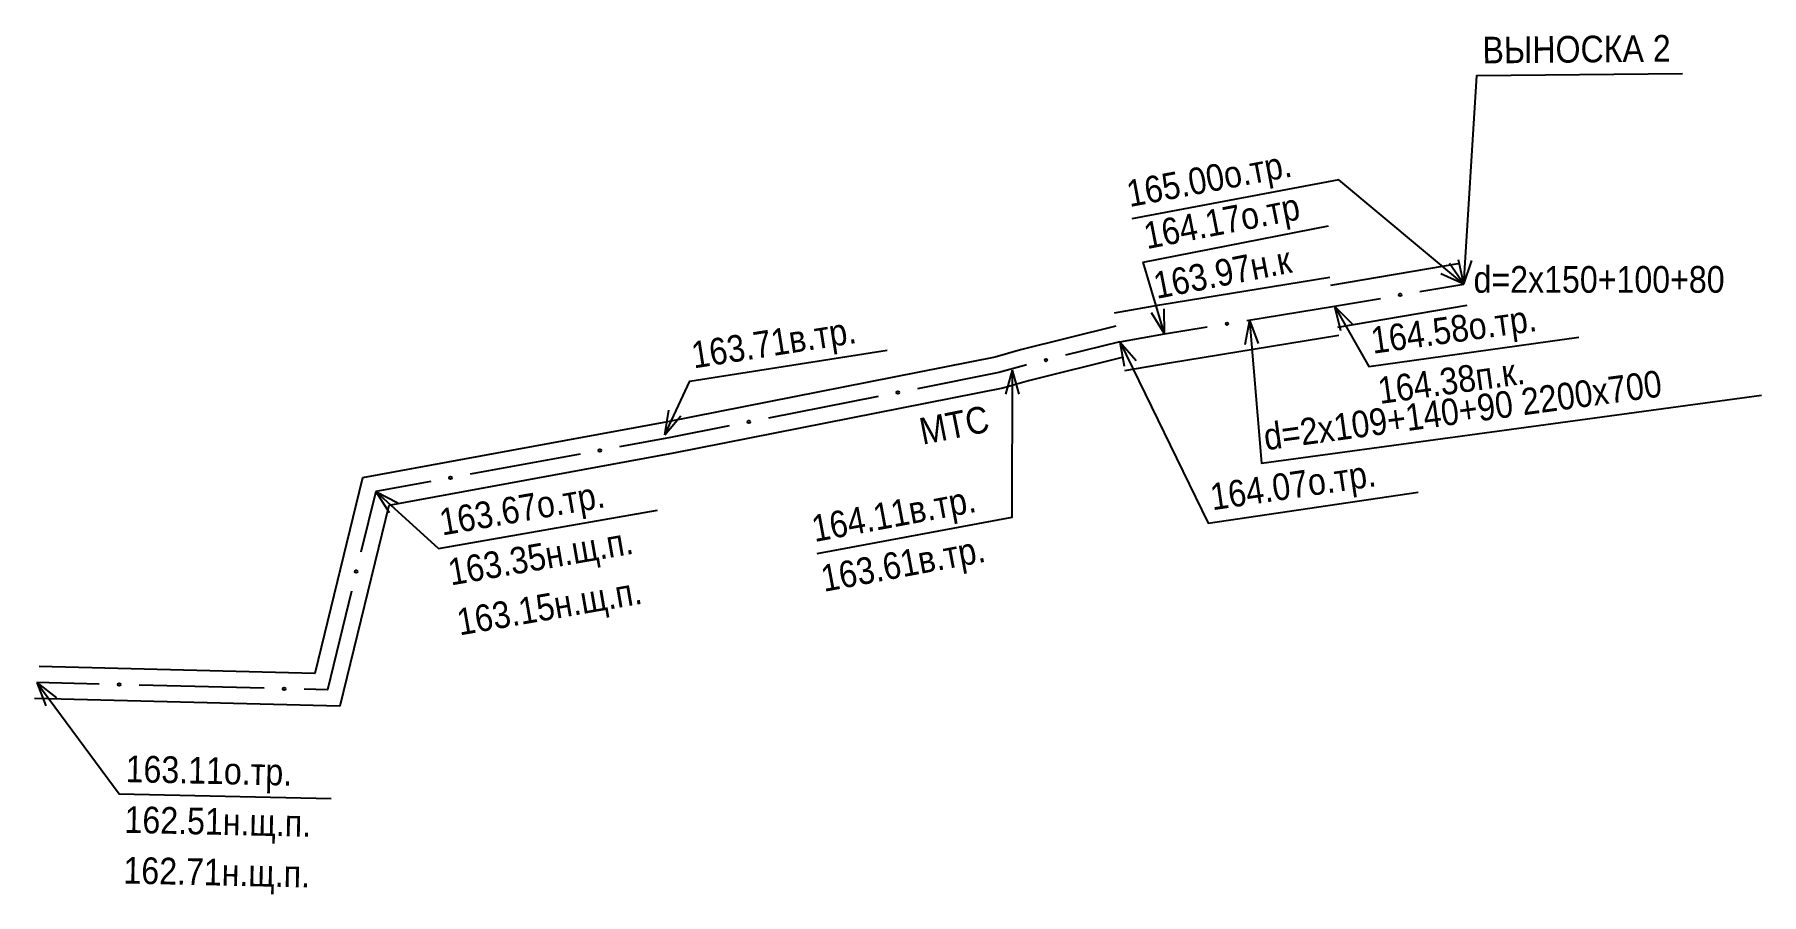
# Model space of a CAD drawing. Header units: metres. Extents: x -3947 to -3704, y 4976 to 6609.
# Drawn here: x -3768.9 to -3704.2, y 5709 to 5741.2 of the extents above; entities that cross this region are included whole.
import ezdxf
from ezdxf.enums import TextEntityAlignment as Align

# ---------------------------------------------------------------- set-up
doc = ezdxf.new("R2010")
doc.units = ezdxf.units.M
doc.header["$MEASUREMENT"] = 0
doc.layers.add('Теплосеть', color=7, linetype='Continuous', lineweight=25)
doc.styles.add('Style-RUSSIAN_1251', font='RUSSIAN_1251.shx')

msp = doc.modelspace()

# ---------------------------------------------------------------- linework, layer by layer
at = {"layer": 'Теплосеть', "linetype": 'Continuous'}
for p, q in [((-3715.373, 5731.868), (-3715.904, 5732.636)), ((-3715.373, 5731.868), (-3715.566, 5732.782)), ((-3715.373, 5731.868), (-3715.067, 5732.751)), ((-3717.013, 5731.587), (-3715.373, 5731.868)), ((-3715.373, 5731.868), (-3716.224, 5732.253)), ((-3723.499, 5730.504), (-3720.216, 5731.037)), ((-3720.216, 5731.037), (-3718.491, 5731.333)), ((-3720.216, 5731.037), (-3719.989, 5730.131)), ((-3720.216, 5731.037), (-3719.554, 5730.379)), ((-3726.577, 5730.003), (-3727.073, 5730.795)), ((-3726.577, 5730.003), (-3726.594, 5730.937)), ((-3723.395, 5730.513), (-3723.57, 5729.595)), ((-3723.395, 5730.513), (-3723.072, 5729.637)), ((-3728.26, 5729.71), (-3730.292, 5729.204)), ((-3728.26, 5729.71), (-3728.09, 5728.792)), ((-3728.26, 5729.71), (-3727.641, 5729.011)), ((-3732.292, 5728.641), (-3732.543, 5727.742)), ((-3732.292, 5728.641), (-3732.043, 5727.741)), ((-3745.303, 5726.226), (-3745.147, 5727.147)), ((-3737.307, 5727.658), (-3741.416, 5726.848)), ((-3745.303, 5726.226), (-3744.694, 5726.935)), ((-3748.476, 5725.502), (-3752.595, 5724.746)), ((-3756.129, 5724.096), (-3756.683, 5721.824)), ((-3754.07, 5724.475), (-3756.129, 5724.096)), ((-3756.129, 5724.096), (-3755.632, 5723.306)), ((-3756.129, 5724.096), (-3755.295, 5723.676)), ((-3768.825, 5716.944), (-3768.492, 5716.071)), ((-3768.825, 5716.944), (-3768.09, 5716.368)), ((-3766.487, 5716.885), (-3768.825, 5716.944)), ((-3760.311, 5716.728), (-3764.988, 5716.847))]:
    msp.add_line(p, q, dxfattribs=at)
at = {"layer": 'Теплосеть', "linetype": 'Continuous', "flags": 128}
for points in [[(-3715.373, 5731.868), (-3714.887, 5739.679), (-3707.176, 5739.757)], [(-3715.373, 5731.868), (-3720.048, 5735.769), (-3727.804, 5734.308)], [(-3726.577, 5730.003), (-3727.376, 5732.689), (-3720.438, 5734.044)], [(-3720.348, 5731.827), (-3715.508, 5732.656)], [(-3728.449, 5730.794), (-3726.76, 5731.088), (-3720.387, 5732.124)], [(-3720.216, 5731.037), (-3718.933, 5728.779), (-3711.06, 5729.876)], [(-3720.084, 5730.248), (-3715.238, 5731.079)], [(-3723.395, 5730.513), (-3722.951, 5725.164), (-3704.219, 5727.71)], [(-3728.405, 5730.293), (-3731.981, 5729.402), (-3732.924, 5729.133), (-3745.204, 5726.713), (-3756.62, 5724.616)], [(-3728.26, 5729.71), (-3726.577, 5730.003), (-3724.98, 5730.263)], [(-3728.26, 5729.71), (-3724.942, 5722.914), (-3717.078, 5724.075)], [(-3728.072, 5728.627), (-3726.395, 5728.919), (-3720.046, 5729.951)], [(-3728.115, 5729.128), (-3731.671, 5728.242), (-3732.643, 5727.966), (-3744.979, 5725.534), (-3755.638, 5723.577)], [(-3745.303, 5726.226), (-3744.365, 5728.226), (-3736.973, 5729.388)], [(-3732.292, 5728.641), (-3732.3, 5723.126), (-3739.606, 5721.761)], [(-3731.747, 5728.842), (-3731.826, 5728.822), (-3732.784, 5728.55), (-3735.836, 5727.948)], [(-3742.887, 5726.558), (-3745.091, 5726.124), (-3747.001, 5725.773)], [(-3756.62, 5724.616), (-3758.408, 5717.281), (-3768.741, 5717.542)], [(-3756.129, 5724.096), (-3753.784, 5721.964), (-3745.577, 5723.395)], [(-3755.638, 5723.577), (-3757.471, 5716.056), (-3768.91, 5716.346)], [(-3757.038, 5720.366), (-3757.939, 5716.668), (-3758.811, 5716.691)], [(-3768.825, 5716.944), (-3765.741, 5712.768), (-3757.794, 5712.597)]]:
    msp.add_lwpolyline(points, dxfattribs=at)
at = {"layer": 'Теплосеть', "linetype": 'Continuous'}
for centre in [(-3717.752, 5731.46), (-3724.24, 5730.383), (-3731.02, 5729.023), (-3736.572, 5727.803), (-3742.152, 5726.703), (-3747.738, 5725.637), (-3753.332, 5724.61), (-3756.861, 5721.095), (-3765.737, 5716.866), (-3759.561, 5716.709)]:
    msp.add_circle(centre, 0.05, dxfattribs=at)

# ---------------------------------------------------------------- texts
at = {"layer": 'Теплосеть', "linetype": 'Continuous', "style": 'Style-RUSSIAN_1251'}
for s, rotation, width, p in [('ВЫНОСКА 2', 0.5771, 0.899998, (-3714.676, 5741.131)), ('165.00о.тр.', 10.6699, 0.899998, (-3728.073, 5735.733)), ('164.17о.тр', 11.05, 0.9, (-3727.433, 5734.155)), ('163.97н.к', 11.05, 0.9, (-3727.068, 5732.291)), ('163.71в.тр.', 8.9351, 0.899998, (-3744.368, 5729.693)), ('164.58о.тр.', 7.9309, 0.899998, (-3718.91, 5730.246)), ('d=2x109+140+90 2200x700', 7.7401, 0.899998, (-3722.924, 5726.631)), ('164.38п.к.', 7.9309, 0.899998, (-3718.648, 5728.365)), ('164.07о.тр.', 8.3972, 0.899998, (-3724.931, 5724.382)), ('163.67о.тр.', 9.8864, 0.899998, (-3753.812, 5723.431)), ('164.11в.тр.', 10.5869, 0.899998, (-3739.872, 5723.186)), ('163.35н.щ.п.', 9.8864, 0.899998, (-3753.486, 5721.56)), ('163.61в.тр.', 10.5869, 0.899998, (-3739.523, 5721.318)), ('163.15н.щ.п.', 9.8864, 0.899998, (-3753.159, 5719.688)), ('163.11о.тр.', 358.77, 0.899998, (-3765.485, 5714.213)), ('162.51н.щ.п.', 358.77, 0.899998, (-3765.526, 5712.313)), ('162.71н.щ.п.', 358.77, 0.899998, (-3765.567, 5710.414))]:
    msp.add_text(s, height=1, rotation=rotation, dxfattribs=dict(at, width=width)).set_placement(p, align=Align.TOP_LEFT)
at = {"layer": 'Теплосеть', "linetype": 'Continuous', "style": 'Style-RUSSIAN_1251', "width": 0.899998}
msp.add_text('d=2х150+100+80', height=1, dxfattribs=at).set_placement((-3715.004, 5731.543))
msp.add_text('МТС', height=1, rotation=11.23547, dxfattribs=at).set_placement((-3735.641, 5725.845))

doc.saveas('drawing.dxf')
